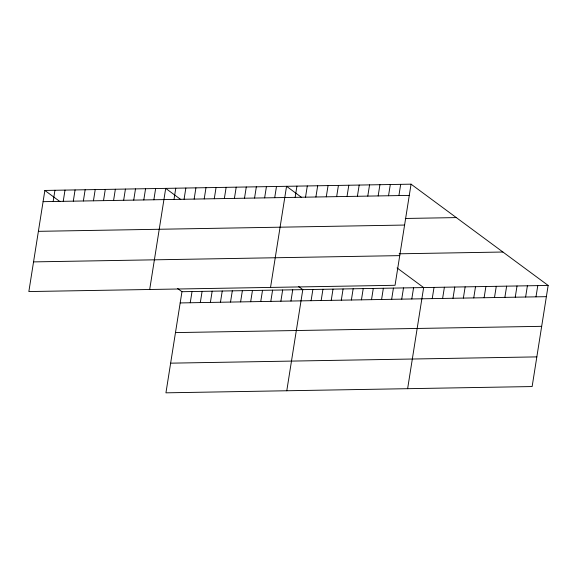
<?xml version="1.0" encoding="UTF-8"?>
<svg xmlns="http://www.w3.org/2000/svg" width="577" height="577" viewBox="0 0 577 577"><rect width="100%" height="100%" fill="white"/><g stroke="black" fill="none" stroke-linecap="round" stroke-linejoin="round"><path stroke-width="0.87" d="M44.862 190.446L28.85 291.558L395.043 285.29L411.062 184.171L44.862 190.446L59.943 201.582M53.156 201.496L54.938 190.273M63.225 201.323L65.006 190.1M73.301 201.149L75.075 189.927M83.369 200.976L85.144 189.754M93.438 200.803L95.219 189.581M103.507 200.637L105.288 189.407M113.582 200.464L115.357 189.234M123.651 200.291L125.425 189.068M133.72 200.118L135.501 188.895M143.788 199.945L145.57 188.722M153.864 199.772L155.639 188.549M149.695 289.488L165.707 188.376L180.789 199.512M174.002 199.426L175.783 188.203M184.07 199.253L185.852 188.03M194.146 199.079L195.92 187.857M177.644 288.529L181.957 291.71L165.938 392.829L532.138 386.554L548.15 285.442L411.062 184.171M204.215 198.906L205.989 187.684M190.244 302.766L192.026 291.536M214.283 198.74L216.058 187.511M200.32 302.593L202.094 291.363M224.352 198.567L226.134 187.337M210.389 302.42L212.163 291.197M234.421 198.394L236.202 187.172M220.457 302.247L222.239 291.024M244.497 198.221L246.271 186.998M230.526 302.074L232.307 290.851M254.565 198.048L256.339 186.825M240.602 301.901L242.376 290.678M264.634 197.875L266.415 186.652M250.67 301.728L252.445 290.505M274.702 197.702L276.484 186.479M260.739 301.555L262.521 290.332M270.541 287.418L286.553 186.306L301.634 197.442M270.808 301.382L272.589 290.159M295.15 197.356L296.931 186.126M280.884 301.208L282.658 289.986M305.529 197.175L307.303 185.953M290.952 301.043L292.727 289.813M315.9 196.995L317.682 185.772M286.783 390.759L302.802 289.64L298.489 286.459M326.279 196.822L328.053 185.592M311.09 300.696L312.871 289.466M336.651 196.642L338.432 185.419M321.165 300.523L322.94 289.301M347.029 196.461L348.804 185.239M331.234 300.35L333.008 289.127M357.401 196.288L359.182 185.066M341.303 300.177L343.084 288.954M367.78 196.108L369.561 184.885M351.371 300.004L353.153 288.781M361.447 299.831L363.221 288.608M378.159 195.935L379.933 184.705M371.516 299.658L373.29 288.435M388.53 195.754L390.312 184.532M381.585 299.485L383.359 288.262M398.909 195.574L400.683 184.351M391.653 299.312L393.435 288.089M401.722 299.146L403.503 287.916M411.798 298.973L413.572 287.743M407.629 388.689L423.641 287.577L397.077 267.944M432.238 298.619L434.019 287.396M442.617 298.439L444.398 287.216M452.995 298.266L454.77 287.043M463.367 298.085L465.149 286.863M473.746 297.912L475.52 286.682M484.117 297.732L485.899 286.509M494.496 297.552L496.27 286.329M504.868 297.379L506.649 286.149M515.247 297.198L517.021 285.976M525.618 297.018L527.4 285.795M535.997 296.845L537.771 285.622M43.087 201.669L409.281 195.401M405.285 218.467L456.299 217.594M38.392 231.334L404.585 225.059M399.154 253.801L502.913 252.026M33.545 261.893L399.746 255.625M181.957 291.71L548.15 285.442M180.175 302.932L546.376 296.665M175.48 332.597L541.673 326.33M170.641 363.164L536.834 356.889"/></g></svg>
